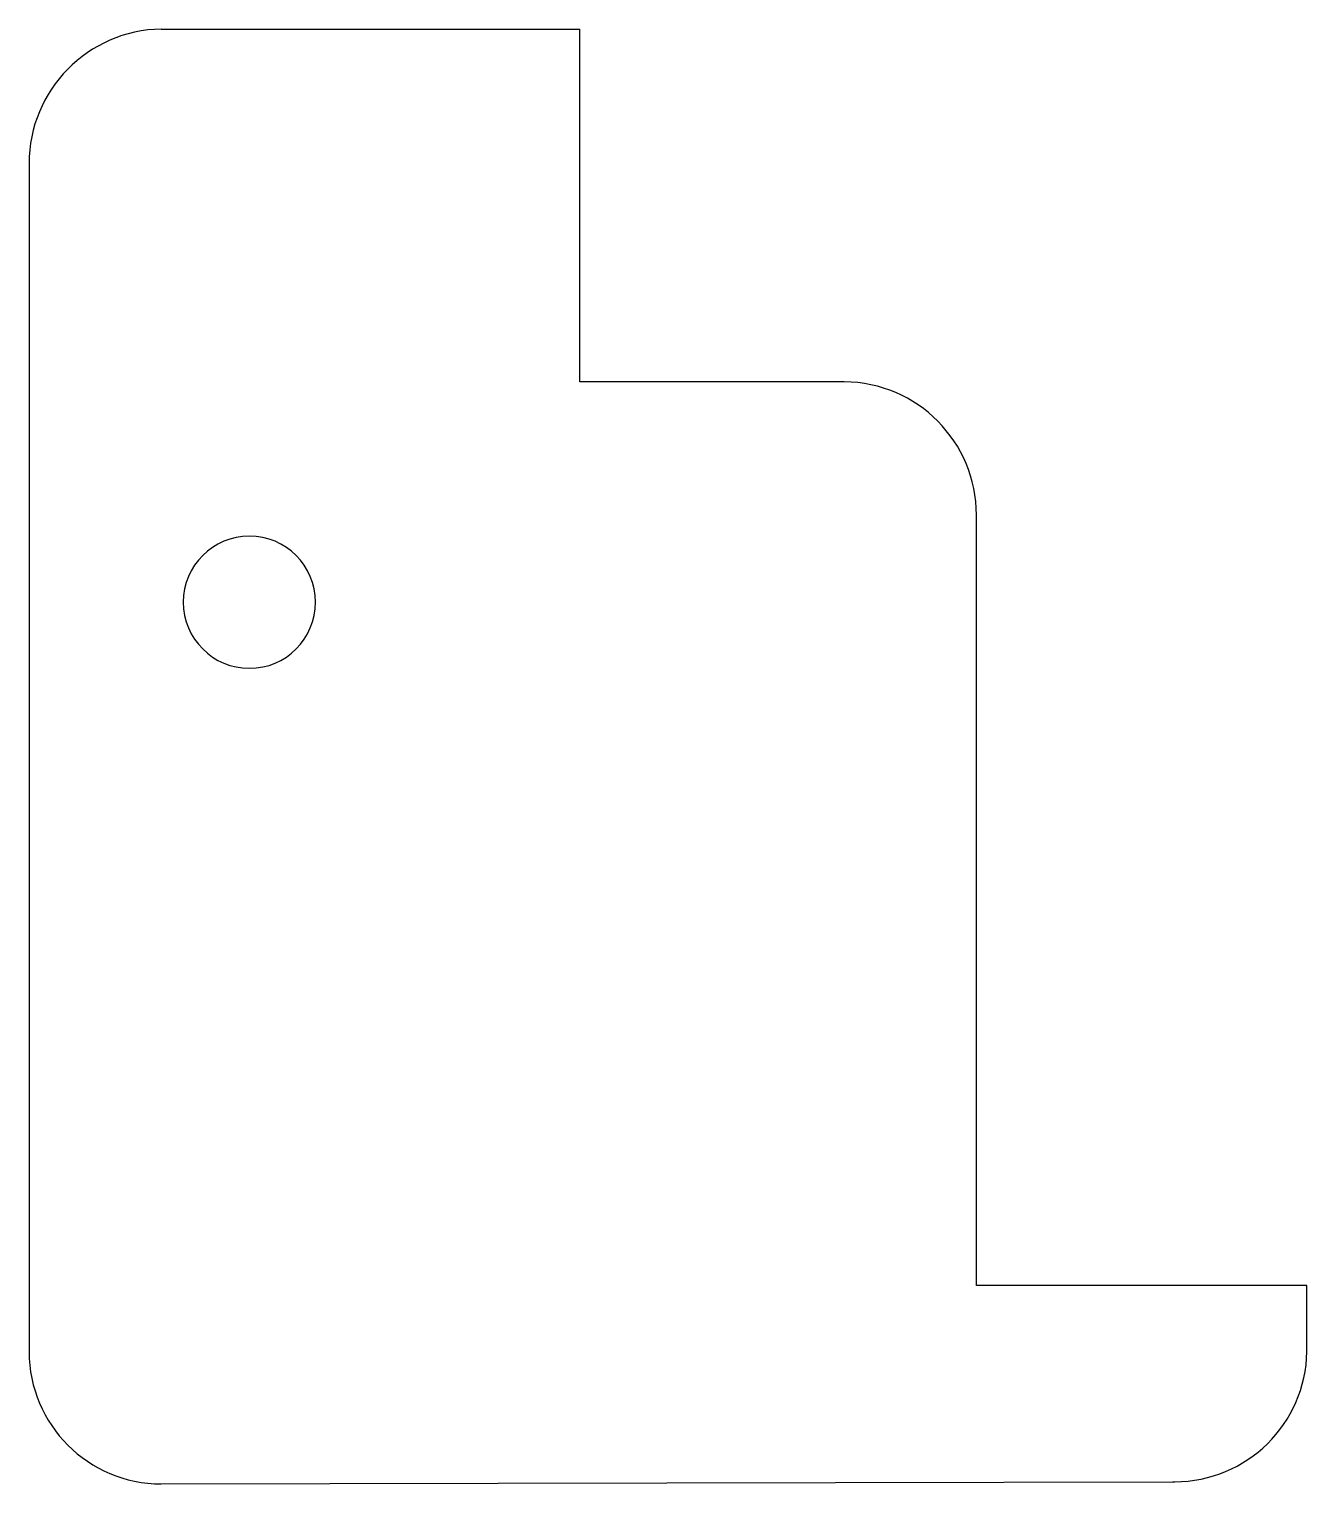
# Model space of a CAD drawing. Extents: x 6.6 to 64.6, y 7.9 to 73.9.
import ezdxf

# ---------------------------------------------------------------- set-up
doc = ezdxf.new("R2010")
doc.units = 0
doc.layers.add('ink_ext_XXXXXX', color=7, linetype='CONTINUOUS')

msp = doc.modelspace()

# ---------------------------------------------------------------- linework, layer by layer
at = {"layer": 'ink_ext_XXXXXX', "color": 7}
for points in [[(12.604785, 73.866375), (31.604761, 73.866375)], [(43.604744, 57.866492), (31.604761, 57.866492), (31.604761, 73.866375)], [(6.604811, 67.666306), (6.604811, 13.866354)], [(64.6049, 13.866354), (64.6049, 16.866376), (49.604789, 16.866376), (49.604789, 51.766258)], [(12.604785, 7.86638), (58.504667, 7.966428)]]:
    msp.add_lwpolyline(points, dxfattribs=at)
for points in [[(12.604785, 73.866375), (9.274881, 73.811694), (6.603965, 71.096717), (6.603965, 67.766494)], [(6.603965, 67.766494), (6.603965, 67.733333), (6.604388, 67.699467), (6.604811, 67.666306)], [(49.604789, 51.816353), (49.604789, 55.138461), (46.9265, 57.839328), (43.604392, 57.866492)], [(49.604789, 51.766964), (49.604789, 51.783192), (49.604789, 51.800125), (49.604789, 51.816353)], [(16.604827, 50.866322), (14.948006, 50.866322), (13.604804, 49.523297), (13.604804, 47.8663)], [(19.604814, 47.8663), (19.604814, 49.523297), (18.261612, 50.866322), (16.604827, 50.866322)], [(13.604804, 47.8663), (13.604804, 46.209656), (14.948006, 44.866278), (16.604827, 44.866278)], [(16.604827, 44.866278), (18.261612, 44.866278), (19.604814, 46.209656), (19.604814, 47.8663)], [(6.604811, 13.866354), (6.604811, 10.552748), (9.291144, 7.86638), (12.604785, 7.86638)], [(58.604856, 7.965616), (61.880044, 7.965616), (64.550572, 10.592012), (64.6049, 13.866918)], [(58.505372, 7.966428), (58.538533, 7.96604), (58.571694, 7.965616), (58.604856, 7.965616)]]:
    msp.add_open_spline(points, degree=3, dxfattribs=at)

doc.saveas('drawing.dxf')
